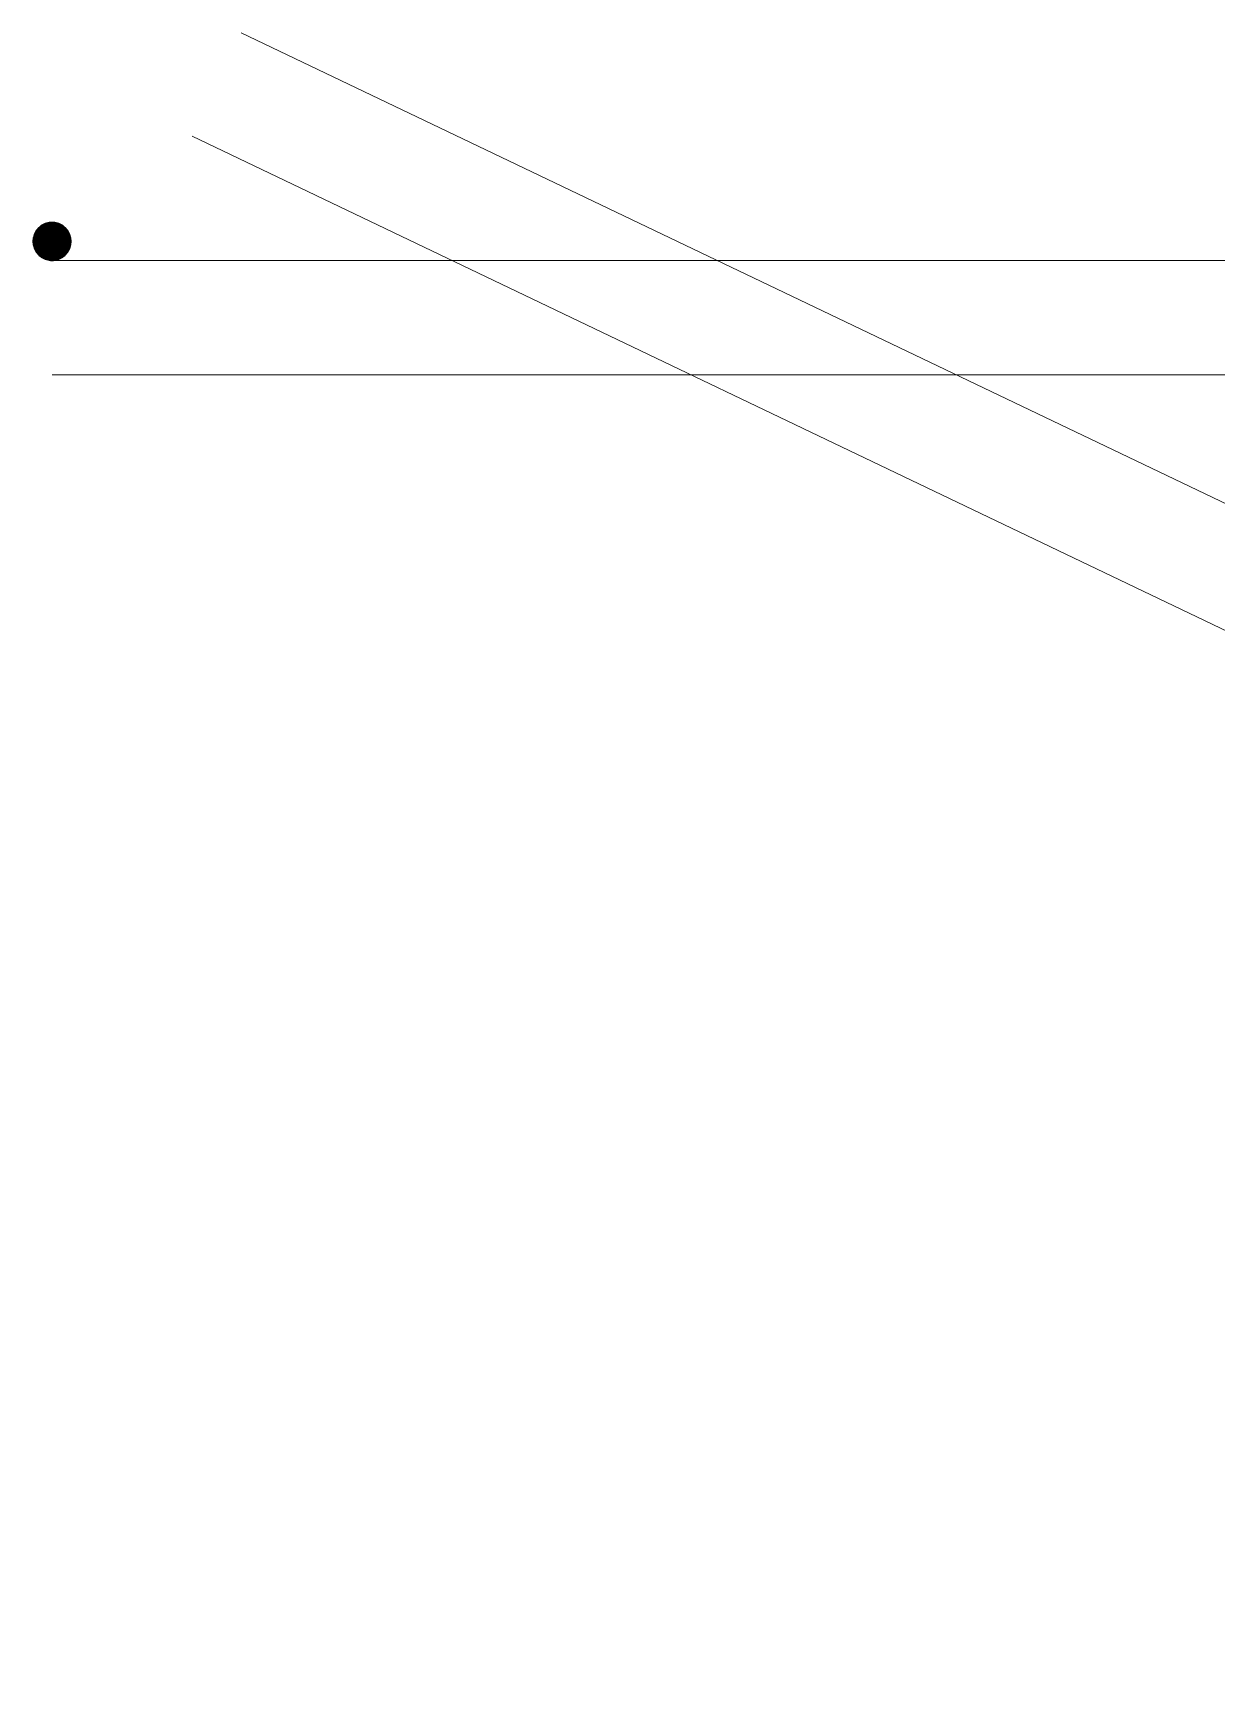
# Model space of a CAD drawing. Header units: centimetres. Extents: x 402 to 3875, y 442 to 2267.
# Drawn here: x 401.8 to 557.1, y 1886.9 to 2103.5 of the extents above; entities that cross this region are included whole.
import ezdxf

# ---------------------------------------------------------------- set-up
doc = ezdxf.new("R2010")
doc.units = ezdxf.units.CM
doc.layers.add('Columns of the Existing Mesh Walls', color=250, linetype='Continuous')

# ---------------------------------------------------------------- blocks, each defined once
blk = doc.blocks.new('Group_1')
at = {"layer": 'Columns of the Existing Mesh Walls', "lineweight": 20}
for p, q in [((61.67, 4.33, 190), (61.53, 4.2, 190)), ((62.41, 4.81, 190), (61.6, 4.27, 190)), ((62.41, 4.81), (61.6, 4.27)), ((61.6, 4.27), (62.41, 4.81, 190)), ((61.81, 4.45, 190), (61.67, 4.33, 190)), ((61.96, 4.57, 190), (61.81, 4.45, 190)), ((62.12, 4.67, 190), (61.96, 4.57, 190)), ((62.28, 4.75, 190), (62.12, 4.67, 190)), ((62.45, 4.83, 190), (62.28, 4.75, 190)), ((63.37, 5, 190), (62.41, 4.81, 190)), ((63.37, 5), (62.41, 4.81)), ((62.41, 4.81), (63.37, 5, 190)), ((62.41, 4.81, 190), (62.41, 4.81)), ((62.63, 4.89, 190), (62.45, 4.83, 190)), ((62.81, 4.94, 190), (62.63, 4.89, 190)), ((62.99, 4.97, 190), (62.81, 4.94, 190)), ((63.18, 4.99, 190), (62.99, 4.97, 190)), ((63.37, 5, 190), (63.18, 4.99, 190)), ((64.32, 4.81, 190), (63.37, 5, 190)), ((63.37, 5, 190), (63.37, 5)), ((64.32, 4.81), (63.37, 5)), ((63.37, 5), (64.32, 4.81, 190)), ((63.55, 4.99, 190), (63.37, 5, 190)), ((63.74, 4.97, 190), (63.55, 4.99, 190)), ((63.92, 4.94, 190), (63.74, 4.97, 190)), ((64.1, 4.89, 190), (63.92, 4.94, 190)), ((64.28, 4.83, 190), (64.1, 4.89, 190)), ((64.45, 4.75, 190), (64.28, 4.83, 190)), ((65.13, 4.27, 190), (64.32, 4.81, 190)), ((65.13, 4.27), (64.32, 4.81)), ((64.32, 4.81), (65.13, 4.27, 190)), ((64.32, 4.81, 190), (64.32, 4.81)), ((64.62, 4.67, 190), (64.45, 4.75, 190)), ((64.77, 4.57, 190), (64.62, 4.67, 190)), ((64.93, 4.45, 190), (64.77, 4.57, 190)), ((65.07, 4.33, 190), (64.93, 4.45, 190)), ((65.2, 4.2, 190), (65.07, 4.33, 190)), ((61.06, 3.46, 190), (60.87, 2.5, 190)), ((61.06, 3.46), (60.87, 2.5)), ((60.87, 2.5), (61.06, 3.46, 190)), ((60.89, 2.87, 190), (60.87, 2.69, 190)), ((60.87, 2.69, 190), (60.87, 2.5, 190)), ((60.87, 2.5, 190), (61.06, 1.54, 190)), ((60.87, 2.5, 190), (60.87, 2.5)), ((60.87, 2.5), (61.06, 1.54)), ((61.06, 1.54), (60.87, 2.5, 190)), ((60.87, 2.5, 190), (60.87, 2.31, 190)), ((60.87, 2.31, 190), (60.89, 2.13, 190)), ((60.93, 3.06, 190), (60.89, 2.87, 190)), ((60.98, 3.24, 190), (60.93, 3.06, 190)), ((61.04, 3.41, 190), (60.98, 3.24, 190)), ((61.11, 3.58, 190), (61.04, 3.41, 190)), ((61.6, 4.27, 190), (61.06, 3.46, 190)), ((61.6, 4.27), (61.06, 3.46)), ((61.06, 3.46), (61.6, 4.27, 190)), ((61.06, 3.46, 190), (61.06, 3.46)), ((61.2, 3.75, 190), (61.11, 3.58, 190)), ((61.3, 3.91, 190), (61.2, 3.75, 190)), ((61.41, 4.06, 190), (61.3, 3.91, 190)), ((61.53, 4.2, 190), (61.41, 4.06, 190)), ((61.6, 4.27, 190), (61.6, 4.27)), ((65.68, 3.46, 190), (65.13, 4.27, 190)), ((65.13, 4.27, 190), (65.13, 4.27)), ((65.68, 3.46), (65.13, 4.27)), ((65.13, 4.27), (65.68, 3.46, 190)), ((65.32, 4.06, 190), (65.2, 4.2, 190)), ((65.43, 3.91, 190), (65.32, 4.06, 190)), ((65.53, 3.75, 190), (65.43, 3.91, 190)), ((65.62, 3.58, 190), (65.53, 3.75, 190)), ((65.69, 3.41, 190), (65.62, 3.58, 190)), ((65.87, 2.5, 190), (65.68, 3.46, 190)), ((65.87, 2.5), (65.68, 3.46)), ((65.68, 3.46), (65.87, 2.5, 190)), ((65.68, 3.46, 190), (65.68, 3.46)), ((65.68, 1.54, 190), (65.87, 2.5, 190)), ((65.68, 1.54), (65.87, 2.5)), ((65.87, 2.5), (65.68, 1.54, 190)), ((65.76, 3.24, 190), (65.69, 3.41, 190)), ((65.8, 3.06, 190), (65.76, 3.24, 190)), ((65.84, 2.87, 190), (65.8, 3.06, 190)), ((65.86, 2.69, 190), (65.84, 2.87, 190)), ((65.84, 2.13, 190), (65.86, 2.31, 190)), ((65.87, 2.5, 190), (65.86, 2.69, 190)), ((65.86, 2.31, 190), (65.87, 2.5, 190)), ((65.87, 2.5, 190), (65.87, 2.5)), ((60.89, 2.13, 190), (60.93, 1.94, 190)), ((60.93, 1.94, 190), (60.98, 1.76, 190)), ((60.98, 1.76, 190), (61.04, 1.59, 190)), ((61.04, 1.59, 190), (61.11, 1.42, 190)), ((61.06, 1.54, 190), (61.6, 0.73, 190)), ((61.06, 1.54, 190), (61.06, 1.54)), ((61.06, 1.54), (61.6, 0.73)), ((61.6, 0.73), (61.06, 1.54, 190)), ((61.11, 1.42, 190), (61.2, 1.25, 190)), ((61.2, 1.25, 190), (61.3, 1.09, 190)), ((61.3, 1.09, 190), (61.41, 0.94, 190)), ((61.41, 0.94, 190), (61.53, 0.8, 190)), ((61.53, 0.8, 190), (61.67, 0.67, 190)), ((61.6, 0.73, 190), (62.41, 0.19, 190)), ((61.6, 0.73, 190), (61.6, 0.73)), ((61.6, 0.73), (62.41, 0.19)), ((62.41, 0.19), (61.6, 0.73, 190)), ((61.67, 0.67, 190), (61.81, 0.55, 190)), ((61.81, 0.55, 190), (61.96, 0.43, 190)), ((61.96, 0.43, 190), (62.12, 0.33, 190)), ((62.12, 0.33, 190), (62.28, 0.25, 190)), ((62.28, 0.25, 190), (62.45, 0.17, 190)), ((62.41, 0.19, 190), (63.37, 0, 190)), ((62.41, 0.19, 190), (62.41, 0.19)), ((62.41, 0.19), (63.37, 0)), ((63.37, 0), (62.41, 0.19, 190)), ((62.45, 0.17, 190), (62.63, 0.11, 190)), ((62.63, 0.11, 190), (62.81, 0.06, 190)), ((62.81, 0.06, 190), (62.99, 0.03, 190)), ((62.99, 0.03, 190), (63.18, 0.01, 190)), ((63.18, 0.01, 190), (63.37, 0, 190)), ((63.37, 0, 190), (64.32, 0.19, 190)), ((63.37, 0), (64.32, 0.19)), ((64.32, 0.19), (63.37, 0, 190)), ((63.37, 0, 190), (63.55, 0.01, 190)), ((63.37, 0, 190), (63.37, 0)), ((63.55, 0.01, 190), (63.74, 0.03, 190)), ((63.74, 0.03, 190), (63.92, 0.06, 190)), ((63.92, 0.06, 190), (64.1, 0.11, 190)), ((64.1, 0.11, 190), (64.28, 0.17, 190)), ((64.28, 0.17, 190), (64.45, 0.25, 190)), ((64.32, 0.19, 190), (65.13, 0.73, 190)), ((64.32, 0.19), (65.13, 0.73)), ((65.13, 0.73), (64.32, 0.19, 190)), ((64.32, 0.19, 190), (64.32, 0.19)), ((64.45, 0.25, 190), (64.62, 0.33, 190)), ((64.62, 0.33, 190), (64.77, 0.43, 190)), ((64.77, 0.43, 190), (64.93, 0.55, 190)), ((64.93, 0.55, 190), (65.07, 0.67, 190)), ((65.07, 0.67, 190), (65.2, 0.8, 190)), ((65.13, 0.73, 190), (65.68, 1.54, 190)), ((65.13, 0.73), (65.68, 1.54)), ((65.68, 1.54), (65.13, 0.73, 190)), ((65.13, 0.73, 190), (65.13, 0.73)), ((65.2, 0.8, 190), (65.32, 0.94, 190)), ((65.32, 0.94, 190), (65.43, 1.09, 190)), ((65.43, 1.09, 190), (65.53, 1.25, 190)), ((65.53, 1.25, 190), (65.62, 1.42, 190)), ((65.62, 1.42, 190), (65.69, 1.59, 190)), ((65.68, 1.54, 190), (65.68, 1.54)), ((65.69, 1.59, 190), (65.76, 1.76, 190)), ((65.76, 1.76, 190), (65.8, 1.94, 190)), ((65.8, 1.94, 190), (65.84, 2.13, 190))]:
    blk.add_line(p, q, dxfattribs=at)
at = {"layer": 'Columns of the Existing Mesh Walls', "color": 250, "lineweight": 20}
for points in [[(1683.97, 3473.09, 0), (36.01, 27.35, 0)], [(1697.51, 3466.62, 0), (49.55, 20.88, 0)], [(65.87, 2742.5, 0), (65.87, 2.5, 0)], [(80.87, 2742.5, 0), (80.87, 2.5, 0)]]:
    blk.add_polyline3d(points, dxfattribs=at)
at = {"layer": 'Columns of the Existing Mesh Walls', "lineweight": 20}
blk.add_polyline3d([(65.87, 2.5, 190), (65.82, 2.95, 190), (65.69, 3.42, 190), (65.46, 3.87, 190), (65.13, 4.27, 190), (64.73, 4.59, 190), (64.29, 4.82, 190), (63.82, 4.96, 190), (63.37, 5, 190), (62.91, 4.96, 190), (62.45, 4.82, 190), (62, 4.59, 190), (61.6, 4.27, 190), (61.27, 3.87, 190), (61.04, 3.42, 190), (60.91, 2.95, 190), (60.87, 2.5, 190), (60.91, 2.05, 190), (61.04, 1.58, 190), (61.27, 1.13, 190), (61.6, 0.73, 190), (62, 0.41, 190), (62.45, 0.18, 190), (62.91, 0.04, 190), (63.37, 0, 190), (63.82, 0.04, 190), (64.29, 0.18, 190), (64.73, 0.41, 190), (65.13, 0.73, 190), (65.46, 1.13, 190), (65.69, 1.58, 190), (65.82, 2.05, 190), (65.87, 2.5, 190)], close=True, dxfattribs=at)
mesh = blk.add_polyface(dxfattribs=at)
corners = [(61.06, 1.54, 190), (61.06, 3.46, 190), (60.87, 2.5, 190), (61.6, 0.73, 190), (61.6, 4.27, 190), (62.41, 0.19, 190), (62.41, 4.81, 190), (63.37, 0, 190), (63.37, 5, 190), (64.32, 0.19, 190), (64.32, 4.81, 190), (65.13, 0.73, 190), (65.13, 4.27, 190), (65.68, 1.54, 190), (65.68, 3.46, 190), (65.87, 2.5, 190)]
mesh.append_faces([[corners[k] for k in face] for face in [(0, 1, 2), (14, 13, 15)]], dxfattribs={"vtx0": -1})
mesh.append_faces([[corners[k] for k in face] for face in [(1, 3, 4), (4, 5, 6), (6, 7, 8), (8, 9, 10), (10, 11, 12), (12, 13, 14)]], dxfattribs={"vtx0": -1, "vtx1": -1})
mesh.append_faces([[corners[k] for k in face] for face in [(1, 0, 3), (4, 3, 5), (6, 5, 7), (8, 7, 9), (10, 9, 11), (12, 11, 13)]], dxfattribs={"vtx0": -1, "vtx2": -1})
mesh = blk.add_polyface(dxfattribs=at)
corners = [(61.06, 3.46), (61.06, 1.54), (60.87, 2.5), (61.6, 4.27), (61.6, 0.73), (62.41, 4.81), (62.41, 0.19), (63.37, 5), (63.37, 0), (64.32, 4.81), (64.32, 0.19), (65.13, 4.27), (65.13, 0.73), (65.68, 3.46), (65.68, 1.54), (65.87, 2.5)]
mesh.append_faces([[corners[k] for k in face] for face in [(0, 1, 2), (14, 13, 15)]], dxfattribs={"vtx0": -1})
mesh.append_faces([[corners[k] for k in face] for face in [(1, 3, 4), (4, 5, 6), (6, 7, 8), (8, 9, 10), (10, 11, 12), (12, 13, 14)]], dxfattribs={"vtx0": -1, "vtx1": -1})
mesh.append_faces([[corners[k] for k in face] for face in [(1, 0, 3), (4, 3, 5), (6, 5, 7), (8, 7, 9), (10, 9, 11), (12, 11, 13)]], dxfattribs={"vtx0": -1, "vtx2": -1})
at = {"layer": 'Columns of the Existing Mesh Walls', "lineweight": 25}
mesh = blk.add_polyface(dxfattribs=at)
corners = [(60.87, 2.31, 190), (60.87, 2.69, 190), (60.87, 2.5, 190), (60.89, 2.13, 190), (60.89, 2.87, 190), (60.93, 1.94, 190), (60.93, 3.06, 190), (60.98, 1.76, 190), (60.98, 3.24, 190), (61.04, 1.59, 190), (61.04, 3.41, 190), (61.11, 1.42, 190), (61.11, 3.58, 190), (61.2, 1.25, 190), (61.2, 3.75, 190), (61.3, 1.09, 190), (61.3, 3.91, 190), (61.41, 0.94, 190), (61.41, 4.06, 190), (61.53, 0.8, 190), (61.53, 4.2, 190), (61.67, 0.67, 190), (61.67, 4.33, 190), (61.81, 0.55, 190), (61.81, 4.45, 190), (61.96, 0.43, 190), (61.96, 4.57, 190), (62.12, 0.33, 190), (62.12, 4.67, 190), (62.28, 0.25, 190), (62.28, 4.75, 190), (62.45, 0.17, 190), (62.45, 4.83, 190), (62.63, 0.11, 190), (62.63, 4.89, 190), (62.81, 0.06, 190), (62.81, 4.94, 190), (62.99, 0.03, 190), (62.99, 4.97, 190), (63.18, 0.01, 190), (63.18, 4.99, 190), (63.37, 0, 190), (63.37, 5, 190), (63.55, 0.01, 190), (63.55, 4.99, 190), (63.74, 0.03, 190), (63.74, 4.97, 190), (63.92, 0.06, 190), (63.92, 4.94, 190), (64.1, 0.11, 190), (64.1, 4.89, 190), (64.28, 0.17, 190), (64.28, 4.83, 190), (64.45, 0.25, 190), (64.45, 4.75, 190), (64.62, 0.33, 190), (64.62, 4.67, 190), (64.77, 0.43, 190), (64.77, 4.57, 190), (64.93, 0.55, 190), (64.93, 4.45, 190), (65.07, 0.67, 190), (65.07, 4.33, 190), (65.2, 0.8, 190), (65.2, 4.2, 190), (65.32, 0.94, 190), (65.32, 4.06, 190), (65.43, 1.09, 190), (65.43, 3.91, 190), (65.53, 1.25, 190), (65.53, 3.75, 190), (65.62, 1.42, 190), (65.62, 3.58, 190), (65.69, 1.59, 190), (65.69, 3.41, 190), (65.76, 1.76, 190), (65.76, 3.24, 190), (65.8, 1.94, 190), (65.8, 3.06, 190), (65.84, 2.13, 190), (65.84, 2.87, 190), (65.86, 2.31, 190), (65.86, 2.69, 190), (65.87, 2.5, 190)]
mesh.append_faces([[corners[k] for k in face] for face in [(0, 1, 2), (82, 81, 83)]], dxfattribs={"vtx0": -1})
mesh.append_faces([[corners[k] for k in face] for face in [(1, 3, 4), (4, 5, 6), (6, 7, 8), (8, 9, 10), (10, 11, 12), (12, 13, 14), (14, 15, 16), (16, 17, 18), (18, 19, 20), (20, 21, 22), (22, 23, 24), (24, 25, 26), (26, 27, 28), (28, 29, 30), (30, 31, 32), (32, 33, 34), (34, 35, 36), (36, 37, 38), (38, 39, 40), (40, 41, 42), (42, 43, 44), (44, 45, 46), (46, 47, 48), (48, 49, 50), (50, 51, 52), (52, 53, 54), (54, 55, 56), (56, 57, 58), (58, 59, 60), (60, 61, 62), (62, 63, 64), (64, 65, 66), (66, 67, 68), (68, 69, 70), (70, 71, 72), (72, 73, 74), (74, 75, 76), (76, 77, 78), (78, 79, 80), (80, 81, 82)]], dxfattribs={"vtx0": -1, "vtx1": -1})
mesh.append_faces([[corners[k] for k in face] for face in [(1, 0, 3), (4, 3, 5), (6, 5, 7), (8, 7, 9), (10, 9, 11), (12, 11, 13), (14, 13, 15), (16, 15, 17), (18, 17, 19), (20, 19, 21), (22, 21, 23), (24, 23, 25), (26, 25, 27), (28, 27, 29), (30, 29, 31), (32, 31, 33), (34, 33, 35), (36, 35, 37), (38, 37, 39), (40, 39, 41), (42, 41, 43), (44, 43, 45), (46, 45, 47), (48, 47, 49), (50, 49, 51), (52, 51, 53), (54, 53, 55), (56, 55, 57), (58, 57, 59), (60, 59, 61), (62, 61, 63), (64, 63, 65), (66, 65, 67), (68, 67, 69), (70, 69, 71), (72, 71, 73), (74, 73, 75), (76, 75, 77), (78, 77, 79), (80, 79, 81)]], dxfattribs={"vtx0": -1, "vtx2": -1})
at = {"layer": 'Columns of the Existing Mesh Walls', "lineweight": 20}
mesh = blk.add_polyface(dxfattribs=at)
corners = [(62.41, 4.81, 190), (62.41, 4.81), (61.6, 4.27)]
mesh.append_faces([[corners[k] for k in face] for face in [(0, 1, 2)]])
mesh = blk.add_polyface(dxfattribs=at)
corners = [(62.41, 4.81, 190), (61.6, 4.27), (61.6, 4.27, 190)]
mesh.append_faces([[corners[k] for k in face] for face in [(0, 1, 2)]])
mesh = blk.add_polyface(dxfattribs=at)
corners = [(63.37, 5, 190), (63.37, 5), (62.41, 4.81)]
mesh.append_faces([[corners[k] for k in face] for face in [(0, 1, 2)]])
mesh = blk.add_polyface(dxfattribs=at)
corners = [(63.37, 5, 190), (62.41, 4.81), (62.41, 4.81, 190)]
mesh.append_faces([[corners[k] for k in face] for face in [(0, 1, 2)]])
mesh = blk.add_polyface(dxfattribs=at)
corners = [(64.32, 4.81, 190), (64.32, 4.81), (63.37, 5)]
mesh.append_faces([[corners[k] for k in face] for face in [(0, 1, 2)]])
mesh = blk.add_polyface(dxfattribs=at)
corners = [(64.32, 4.81, 190), (63.37, 5), (63.37, 5, 190)]
mesh.append_faces([[corners[k] for k in face] for face in [(0, 1, 2)]])
mesh = blk.add_polyface(dxfattribs=at)
corners = [(65.13, 4.27, 190), (65.13, 4.27), (64.32, 4.81)]
mesh.append_faces([[corners[k] for k in face] for face in [(0, 1, 2)]])
mesh = blk.add_polyface(dxfattribs=at)
corners = [(65.13, 4.27, 190), (64.32, 4.81), (64.32, 4.81, 190)]
mesh.append_faces([[corners[k] for k in face] for face in [(0, 1, 2)]])
mesh = blk.add_polyface(dxfattribs=at)
corners = [(61.06, 3.46), (60.87, 2.5), (61.06, 3.46, 190)]
mesh.append_faces([[corners[k] for k in face] for face in [(0, 1, 2)]])
mesh = blk.add_polyface(dxfattribs=at)
corners = [(61.06, 3.46, 190), (60.87, 2.5), (60.87, 2.5, 190)]
mesh.append_faces([[corners[k] for k in face] for face in [(0, 1, 2)]])
mesh = blk.add_polyface(dxfattribs=at)
corners = [(60.87, 2.5), (61.06, 1.54), (60.87, 2.5, 190)]
mesh.append_faces([[corners[k] for k in face] for face in [(0, 1, 2)]])
mesh = blk.add_polyface(dxfattribs=at)
corners = [(60.87, 2.5, 190), (61.06, 1.54), (61.06, 1.54, 190)]
mesh.append_faces([[corners[k] for k in face] for face in [(0, 1, 2)]])
mesh = blk.add_polyface(dxfattribs=at)
corners = [(61.6, 4.27), (61.06, 3.46), (61.6, 4.27, 190)]
mesh.append_faces([[corners[k] for k in face] for face in [(0, 1, 2)]])
mesh = blk.add_polyface(dxfattribs=at)
corners = [(61.6, 4.27, 190), (61.06, 3.46), (61.06, 3.46, 190)]
mesh.append_faces([[corners[k] for k in face] for face in [(0, 1, 2)]])
mesh = blk.add_polyface(dxfattribs=at)
corners = [(65.13, 4.27), (65.68, 3.46, 190), (65.68, 3.46)]
mesh.append_faces([[corners[k] for k in face] for face in [(0, 1, 2)]])
mesh = blk.add_polyface(dxfattribs=at)
corners = [(65.13, 4.27, 190), (65.68, 3.46, 190), (65.13, 4.27)]
mesh.append_faces([[corners[k] for k in face] for face in [(0, 1, 2)]])
mesh = blk.add_polyface(dxfattribs=at)
corners = [(65.68, 3.46), (65.87, 2.5, 190), (65.87, 2.5)]
mesh.append_faces([[corners[k] for k in face] for face in [(0, 1, 2)]])
mesh = blk.add_polyface(dxfattribs=at)
corners = [(65.68, 3.46, 190), (65.87, 2.5, 190), (65.68, 3.46)]
mesh.append_faces([[corners[k] for k in face] for face in [(0, 1, 2)]])
mesh = blk.add_polyface(dxfattribs=at)
corners = [(65.87, 2.5), (65.68, 1.54, 190), (65.68, 1.54)]
mesh.append_faces([[corners[k] for k in face] for face in [(0, 1, 2)]])
mesh = blk.add_polyface(dxfattribs=at)
corners = [(65.87, 2.5, 190), (65.68, 1.54, 190), (65.87, 2.5)]
mesh.append_faces([[corners[k] for k in face] for face in [(0, 1, 2)]])
mesh = blk.add_polyface(dxfattribs=at)
corners = [(61.06, 1.54), (61.6, 0.73), (61.06, 1.54, 190)]
mesh.append_faces([[corners[k] for k in face] for face in [(0, 1, 2)]])
mesh = blk.add_polyface(dxfattribs=at)
corners = [(61.06, 1.54, 190), (61.6, 0.73), (61.6, 0.73, 190)]
mesh.append_faces([[corners[k] for k in face] for face in [(0, 1, 2)]])
mesh = blk.add_polyface(dxfattribs=at)
corners = [(61.6, 0.73, 190), (61.6, 0.73), (62.41, 0.19)]
mesh.append_faces([[corners[k] for k in face] for face in [(0, 1, 2)]])
mesh = blk.add_polyface(dxfattribs=at)
corners = [(61.6, 0.73, 190), (62.41, 0.19), (62.41, 0.19, 190)]
mesh.append_faces([[corners[k] for k in face] for face in [(0, 1, 2)]])
mesh = blk.add_polyface(dxfattribs=at)
corners = [(62.41, 0.19, 190), (62.41, 0.19), (63.37, 0)]
mesh.append_faces([[corners[k] for k in face] for face in [(0, 1, 2)]])
mesh = blk.add_polyface(dxfattribs=at)
corners = [(62.41, 0.19, 190), (63.37, 0), (63.37, 0, 190)]
mesh.append_faces([[corners[k] for k in face] for face in [(0, 1, 2)]])
mesh = blk.add_polyface(dxfattribs=at)
corners = [(63.37, 0, 190), (63.37, 0), (64.32, 0.19)]
mesh.append_faces([[corners[k] for k in face] for face in [(0, 1, 2)]])
mesh = blk.add_polyface(dxfattribs=at)
corners = [(63.37, 0, 190), (64.32, 0.19), (64.32, 0.19, 190)]
mesh.append_faces([[corners[k] for k in face] for face in [(0, 1, 2)]])
mesh = blk.add_polyface(dxfattribs=at)
corners = [(64.32, 0.19, 190), (64.32, 0.19), (65.13, 0.73)]
mesh.append_faces([[corners[k] for k in face] for face in [(0, 1, 2)]])
mesh = blk.add_polyface(dxfattribs=at)
corners = [(64.32, 0.19, 190), (65.13, 0.73), (65.13, 0.73, 190)]
mesh.append_faces([[corners[k] for k in face] for face in [(0, 1, 2)]])
mesh = blk.add_polyface(dxfattribs=at)
corners = [(65.68, 1.54), (65.13, 0.73, 190), (65.13, 0.73)]
mesh.append_faces([[corners[k] for k in face] for face in [(0, 1, 2)]])
mesh = blk.add_polyface(dxfattribs=at)
corners = [(65.68, 1.54, 190), (65.13, 0.73, 190), (65.68, 1.54)]
mesh.append_faces([[corners[k] for k in face] for face in [(0, 1, 2)]])

msp = doc.modelspace()

# ---------------------------------------------------------------- block references
at = {"layer": 'Columns of the Existing Mesh Walls', "lineweight": 20, "rotation": 270}
msp.add_blockref('Group_1', (401.81, 2139.52), dxfattribs=at)

doc.saveas('drawing.dxf')
